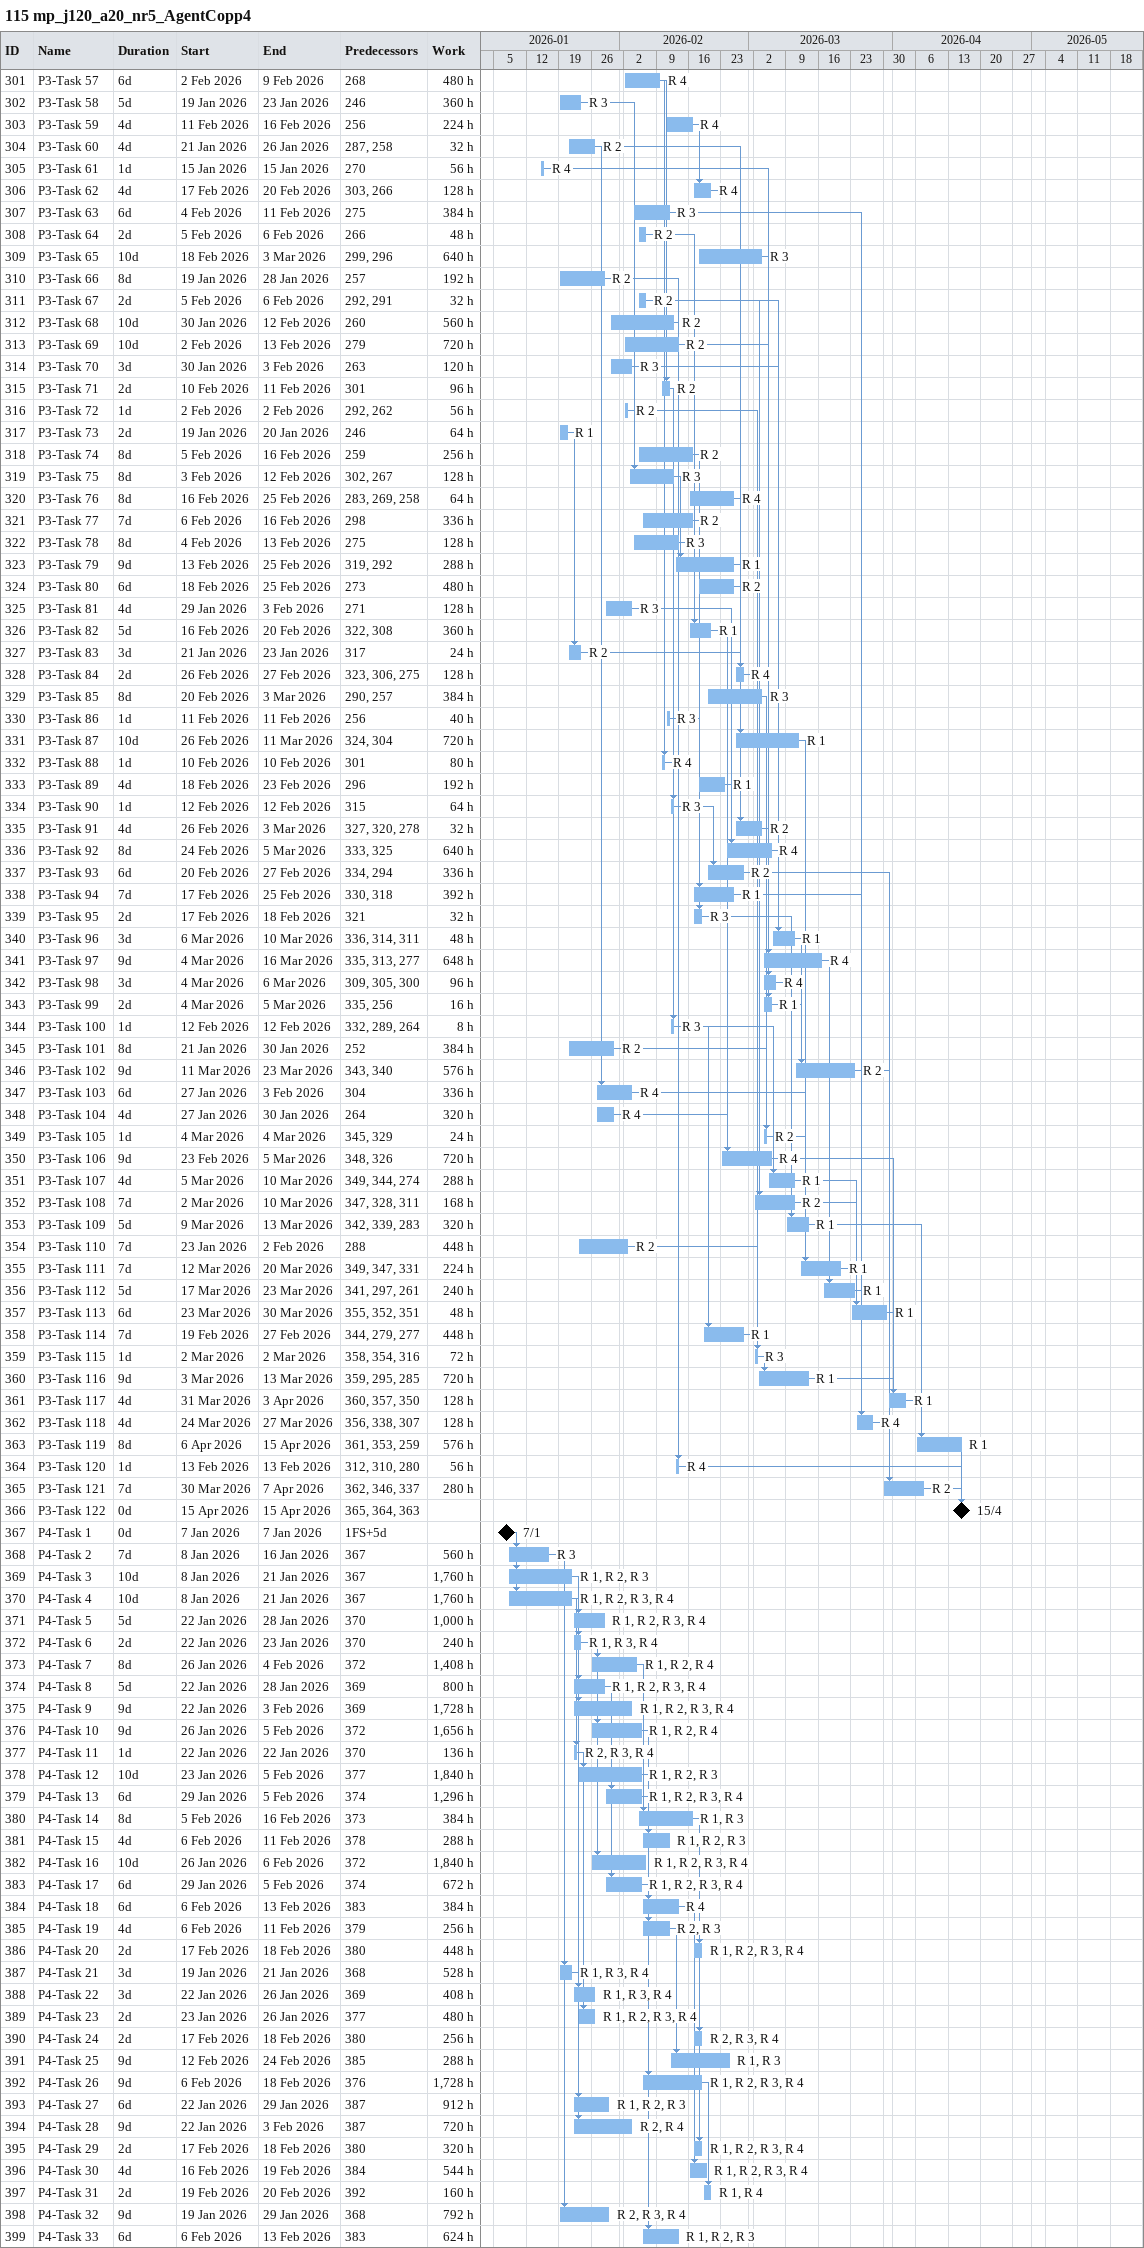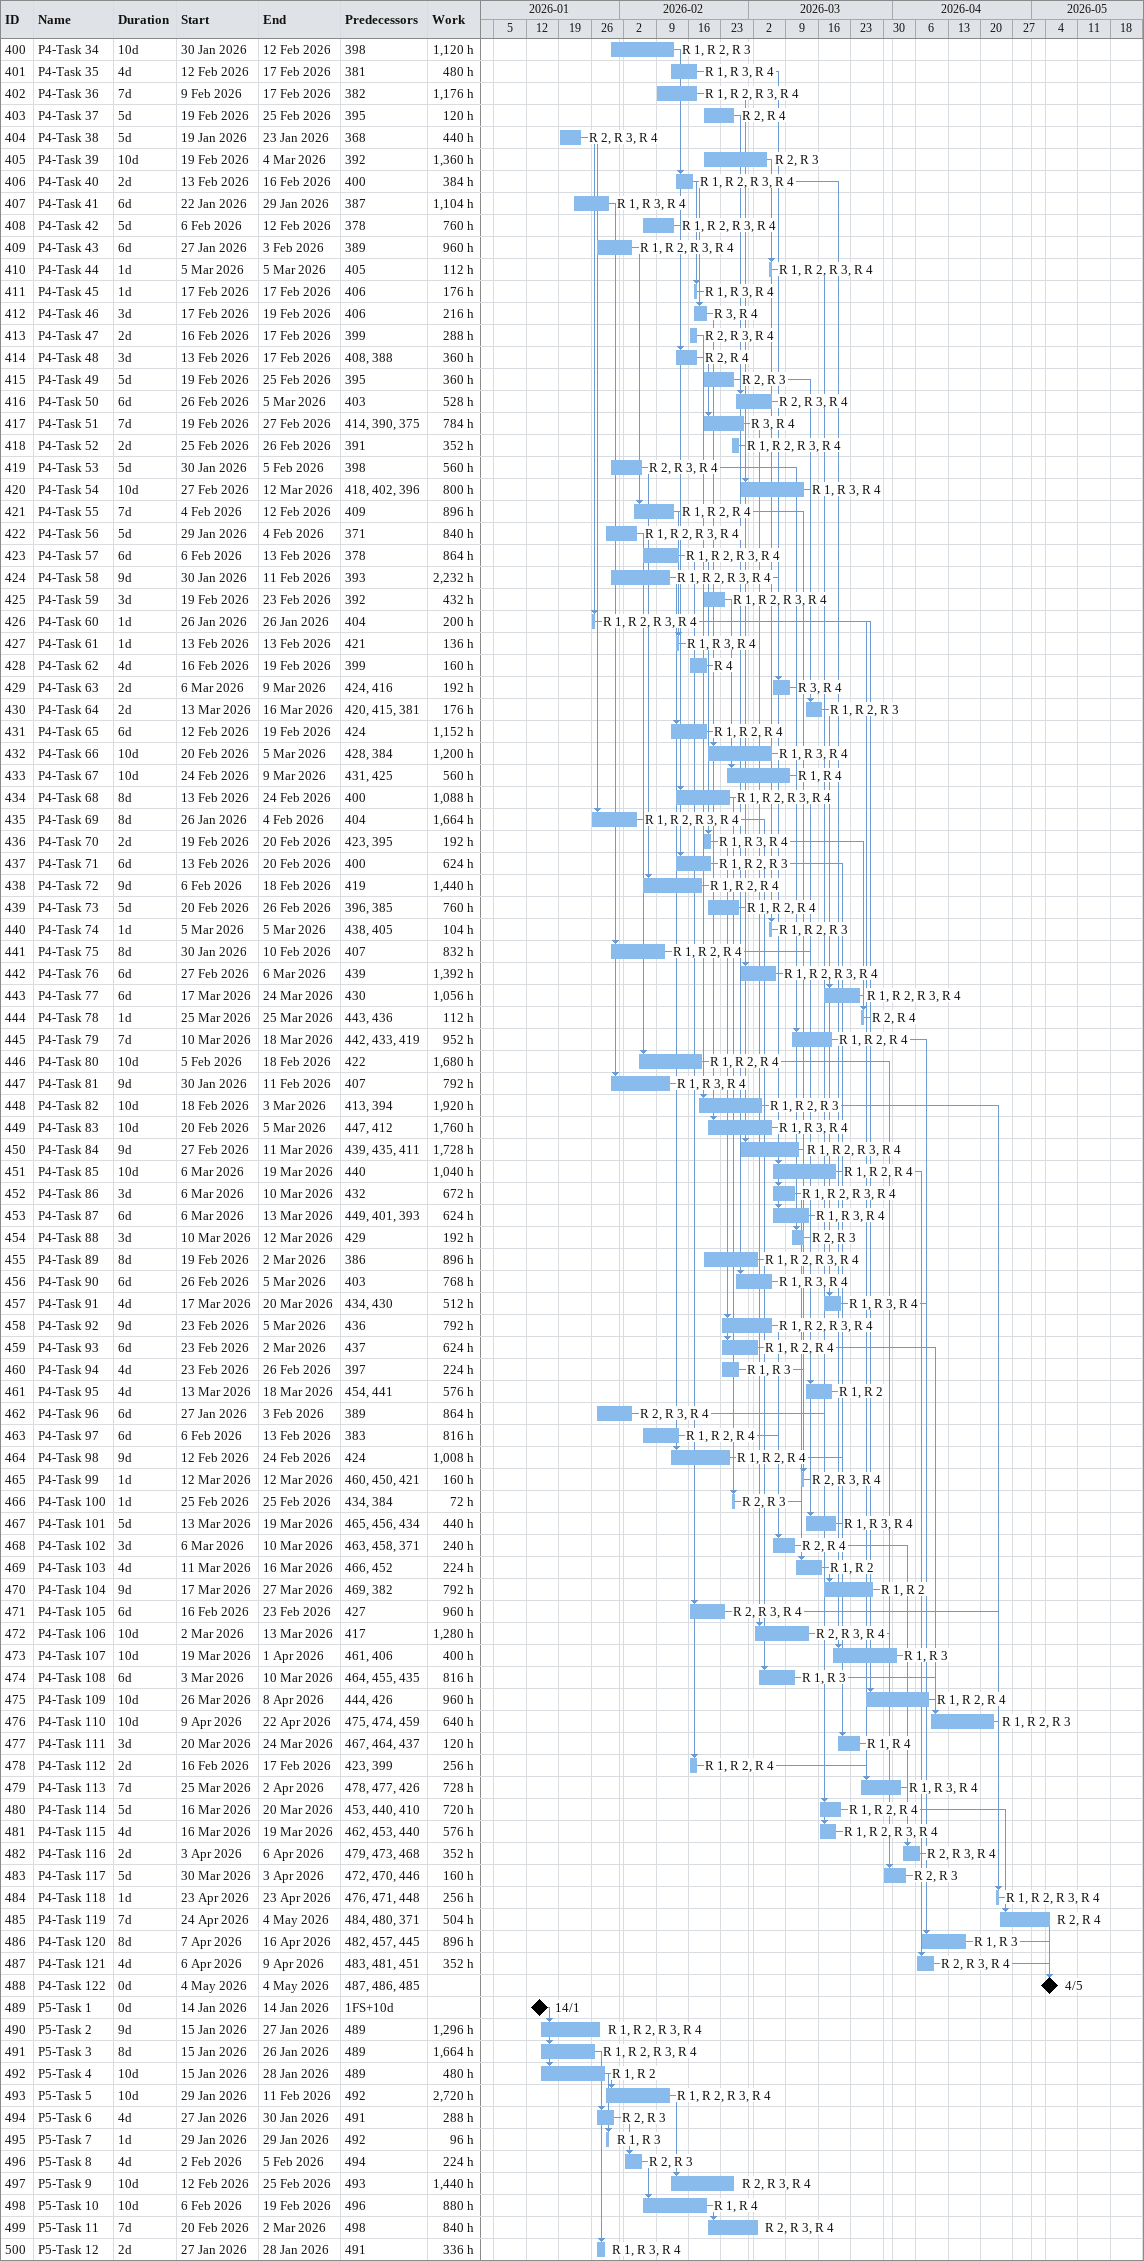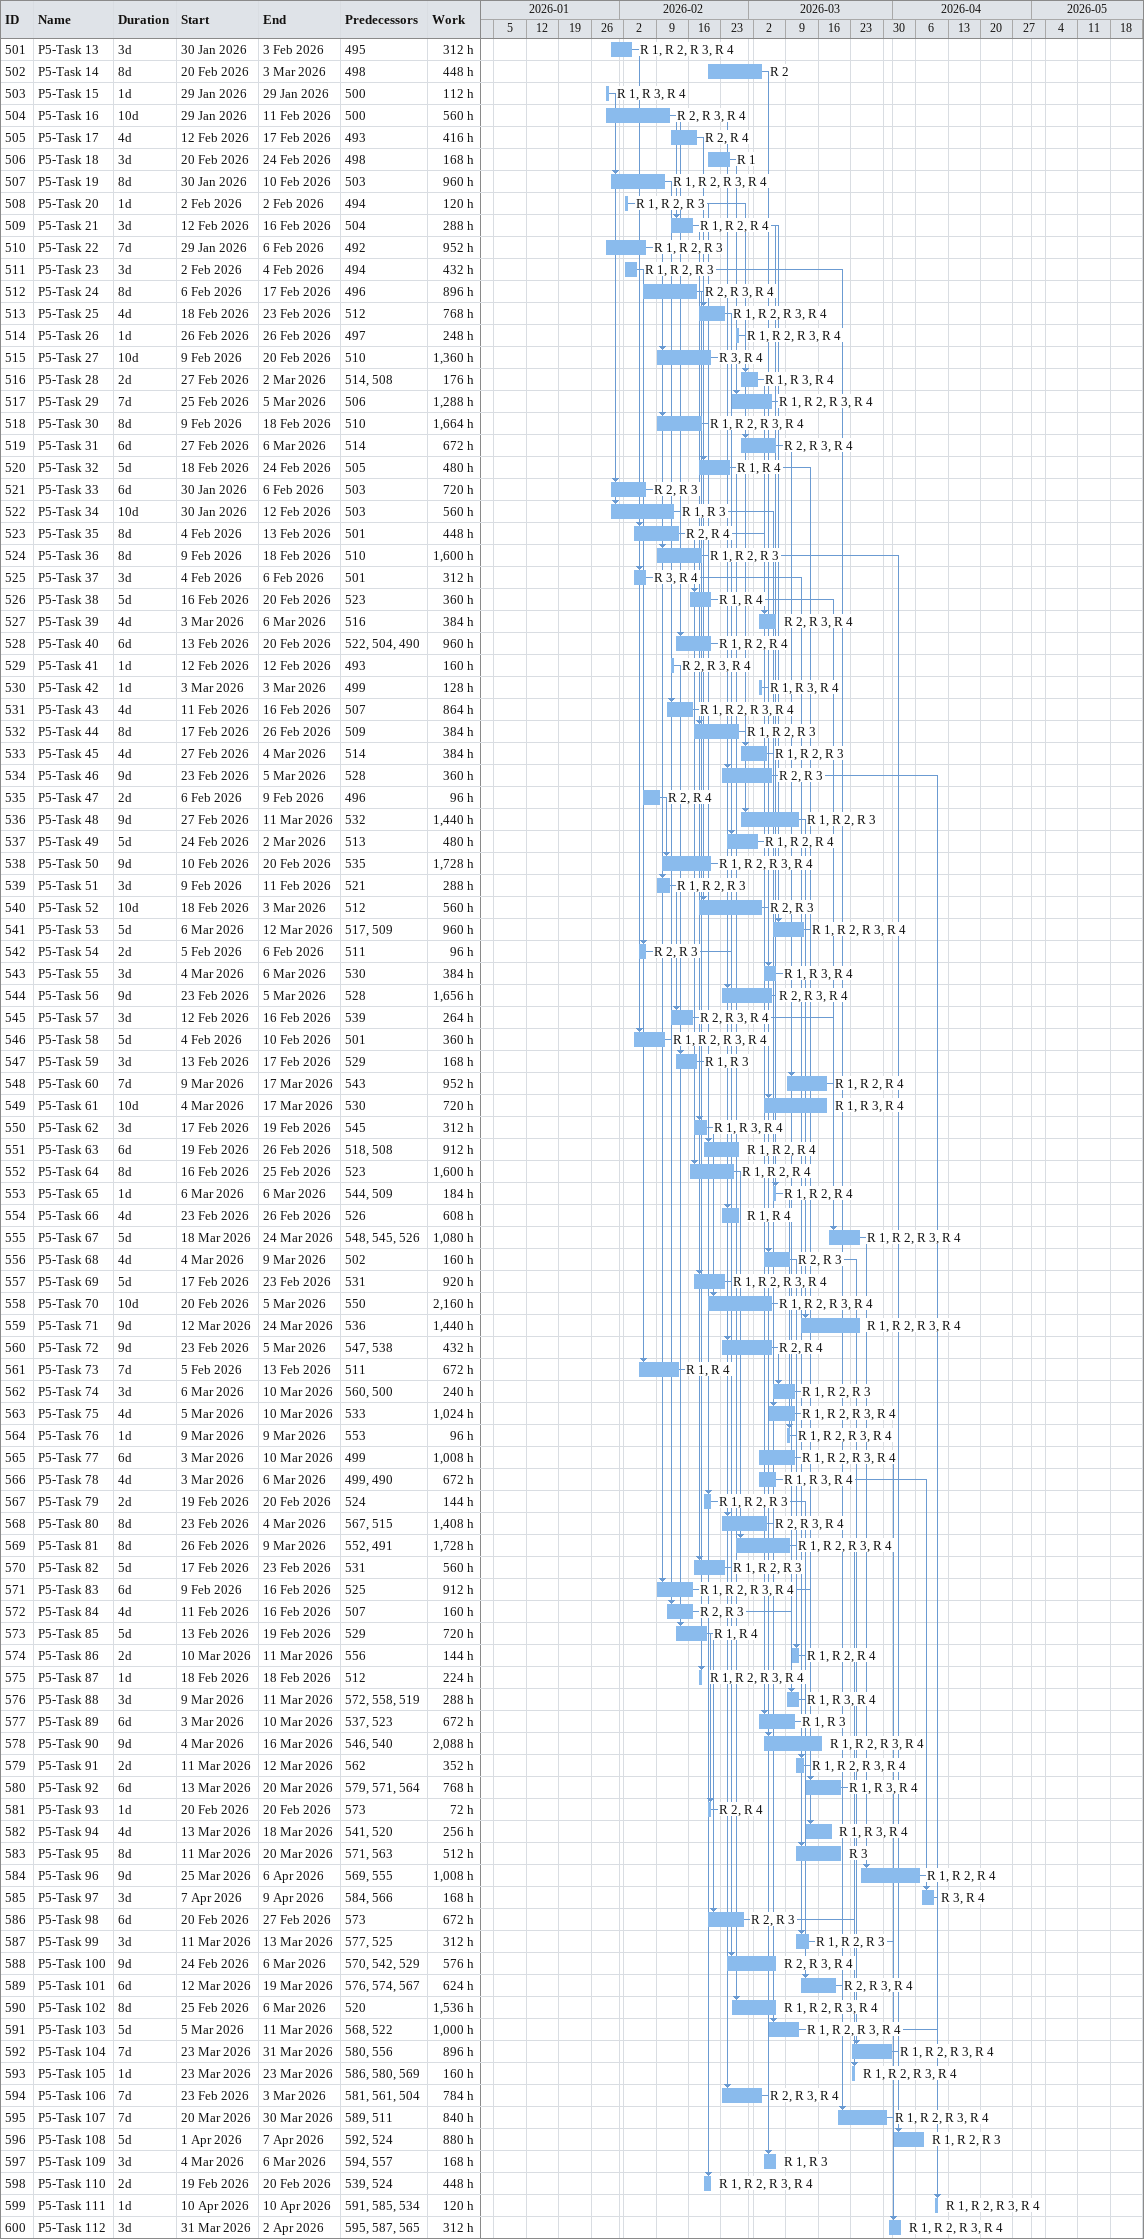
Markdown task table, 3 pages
115 mp_j120_a20_nr5_AgentCopp4

| ID | Task | Duration | Start | Finish | Predecessors | Resources | Work (h) |
|---|---|---|---|---|---|---|---|
| 301 | P3-Task 57 | 6d | 2026-02-02 | 2026-02-09 | 268 | R 4 | 480 |
| 302 | P3-Task 58 | 5d | 2026-01-19 | 2026-01-23 | 246 | R 3 | 360 |
| 303 | P3-Task 59 | 4d | 2026-02-11 | 2026-02-16 | 256 | R 4 | 224 |
| 304 | P3-Task 60 | 4d | 2026-01-21 | 2026-01-26 | 287, 258 | R 2 | 32 |
| 305 | P3-Task 61 | 1d | 2026-01-15 | 2026-01-15 | 270 | R 4 | 56 |
| 306 | P3-Task 62 | 4d | 2026-02-17 | 2026-02-20 | 303, 266 | R 4 | 128 |
| 307 | P3-Task 63 | 6d | 2026-02-04 | 2026-02-11 | 275 | R 3 | 384 |
| 308 | P3-Task 64 | 2d | 2026-02-05 | 2026-02-06 | 266 | R 2 | 48 |
| 309 | P3-Task 65 | 10d | 2026-02-18 | 2026-03-03 | 299, 296 | R 3 | 640 |
| 310 | P3-Task 66 | 8d | 2026-01-19 | 2026-01-28 | 257 | R 2 | 192 |
| 311 | P3-Task 67 | 2d | 2026-02-05 | 2026-02-06 | 292, 291 | R 2 | 32 |
| 312 | P3-Task 68 | 10d | 2026-01-30 | 2026-02-12 | 260 | R 2 | 560 |
| 313 | P3-Task 69 | 10d | 2026-02-02 | 2026-02-13 | 279 | R 2 | 720 |
| 314 | P3-Task 70 | 3d | 2026-01-30 | 2026-02-03 | 263 | R 3 | 120 |
| 315 | P3-Task 71 | 2d | 2026-02-10 | 2026-02-11 | 301 | R 2 | 96 |
| 316 | P3-Task 72 | 1d | 2026-02-02 | 2026-02-02 | 292, 262 | R 2 | 56 |
| 317 | P3-Task 73 | 2d | 2026-01-19 | 2026-01-20 | 246 | R 1 | 64 |
| 318 | P3-Task 74 | 8d | 2026-02-05 | 2026-02-16 | 259 | R 2 | 256 |
| 319 | P3-Task 75 | 8d | 2026-02-03 | 2026-02-12 | 302, 267 | R 3 | 128 |
| 320 | P3-Task 76 | 8d | 2026-02-16 | 2026-02-25 | 283, 269, 258 | R 4 | 64 |
| 321 | P3-Task 77 | 7d | 2026-02-06 | 2026-02-16 | 298 | R 2 | 336 |
| 322 | P3-Task 78 | 8d | 2026-02-04 | 2026-02-13 | 275 | R 3 | 128 |
| 323 | P3-Task 79 | 9d | 2026-02-13 | 2026-02-25 | 319, 292 | R 1 | 288 |
| 324 | P3-Task 80 | 6d | 2026-02-18 | 2026-02-25 | 273 | R 2 | 480 |
| 325 | P3-Task 81 | 4d | 2026-01-29 | 2026-02-03 | 271 | R 3 | 128 |
| 326 | P3-Task 82 | 5d | 2026-02-16 | 2026-02-20 | 322, 308 | R 1 | 360 |
| 327 | P3-Task 83 | 3d | 2026-01-21 | 2026-01-23 | 317 | R 2 | 24 |
| 328 | P3-Task 84 | 2d | 2026-02-26 | 2026-02-27 | 323, 306, 275 | R 4 | 128 |
| 329 | P3-Task 85 | 8d | 2026-02-20 | 2026-03-03 | 290, 257 | R 3 | 384 |
| 330 | P3-Task 86 | 1d | 2026-02-11 | 2026-02-11 | 256 | R 3 | 40 |
| 331 | P3-Task 87 | 10d | 2026-02-26 | 2026-03-11 | 324, 304 | R 1 | 720 |
| 332 | P3-Task 88 | 1d | 2026-02-10 | 2026-02-10 | 301 | R 4 | 80 |
| 333 | P3-Task 89 | 4d | 2026-02-18 | 2026-02-23 | 296 | R 1 | 192 |
| 334 | P3-Task 90 | 1d | 2026-02-12 | 2026-02-12 | 315 | R 3 | 64 |
| 335 | P3-Task 91 | 4d | 2026-02-26 | 2026-03-03 | 327, 320, 278 | R 2 | 32 |
| 336 | P3-Task 92 | 8d | 2026-02-24 | 2026-03-05 | 333, 325 | R 4 | 640 |
| 337 | P3-Task 93 | 6d | 2026-02-20 | 2026-02-27 | 334, 294 | R 2 | 336 |
| 338 | P3-Task 94 | 7d | 2026-02-17 | 2026-02-25 | 330, 318 | R 1 | 392 |
| 339 | P3-Task 95 | 2d | 2026-02-17 | 2026-02-18 | 321 | R 3 | 32 |
| 340 | P3-Task 96 | 3d | 2026-03-06 | 2026-03-10 | 336, 314, 311 | R 1 | 48 |
| 341 | P3-Task 97 | 9d | 2026-03-04 | 2026-03-16 | 335, 313, 277 | R 4 | 648 |
| 342 | P3-Task 98 | 3d | 2026-03-04 | 2026-03-06 | 309, 305, 300 | R 4 | 96 |
| 343 | P3-Task 99 | 2d | 2026-03-04 | 2026-03-05 | 335, 256 | R 1 | 16 |
| 344 | P3-Task 100 | 1d | 2026-02-12 | 2026-02-12 | 332, 289, 264 | R 3 | 8 |
| 345 | P3-Task 101 | 8d | 2026-01-21 | 2026-01-30 | 252 | R 2 | 384 |
| 346 | P3-Task 102 | 9d | 2026-03-11 | 2026-03-23 | 343, 340 | R 2 | 576 |
| 347 | P3-Task 103 | 6d | 2026-01-27 | 2026-02-03 | 304 | R 4 | 336 |
| 348 | P3-Task 104 | 4d | 2026-01-27 | 2026-01-30 | 264 | R 4 | 320 |
| 349 | P3-Task 105 | 1d | 2026-03-04 | 2026-03-04 | 345, 329 | R 2 | 24 |
| 350 | P3-Task 106 | 9d | 2026-02-23 | 2026-03-05 | 348, 326 | R 4 | 720 |
| 351 | P3-Task 107 | 4d | 2026-03-05 | 2026-03-10 | 349, 344, 274 | R 1 | 288 |
| 352 | P3-Task 108 | 7d | 2026-03-02 | 2026-03-10 | 347, 328, 311 | R 2 | 168 |
| 353 | P3-Task 109 | 5d | 2026-03-09 | 2026-03-13 | 342, 339, 283 | R 1 | 320 |
| 354 | P3-Task 110 | 7d | 2026-01-23 | 2026-02-02 | 288 | R 2 | 448 |
| 355 | P3-Task 111 | 7d | 2026-03-12 | 2026-03-20 | 349, 347, 331 | R 1 | 224 |
| 356 | P3-Task 112 | 5d | 2026-03-17 | 2026-03-23 | 341, 297, 261 | R 1 | 240 |
| 357 | P3-Task 113 | 6d | 2026-03-23 | 2026-03-30 | 355, 352, 351 | R 1 | 48 |
| 358 | P3-Task 114 | 7d | 2026-02-19 | 2026-02-27 | 344, 279, 277 | R 1 | 448 |
| 359 | P3-Task 115 | 1d | 2026-03-02 | 2026-03-02 | 358, 354, 316 | R 3 | 72 |
| 360 | P3-Task 116 | 9d | 2026-03-03 | 2026-03-13 | 359, 295, 285 | R 1 | 720 |
| 361 | P3-Task 117 | 4d | 2026-03-31 | 2026-04-03 | 360, 357, 350 | R 1 | 128 |
| 362 | P3-Task 118 | 4d | 2026-03-24 | 2026-03-27 | 356, 338, 307 | R 4 | 128 |
| 363 | P3-Task 119 | 8d | 2026-04-06 | 2026-04-15 | 361, 353, 259 | R 1 | 576 |
| 364 | P3-Task 120 | 1d | 2026-02-13 | 2026-02-13 | 312, 310, 280 | R 4 | 56 |
| 365 | P3-Task 121 | 7d | 2026-03-30 | 2026-04-07 | 362, 346, 337 | R 2 | 280 |
| 366 | P3-Task 122 | 0d | 2026-04-15 | 2026-04-15 | 365, 364, 363 |  |  |
| 367 | P4-Task 1 | 0d | 2026-01-07 | 2026-01-07 | 1FS+5d |  |  |
| 368 | P4-Task 2 | 7d | 2026-01-08 | 2026-01-16 | 367 | R 3 | 560 |
| 369 | P4-Task 3 | 10d | 2026-01-08 | 2026-01-21 | 367 | R 1, R 2, R 3 | 1760 |
| 370 | P4-Task 4 | 10d | 2026-01-08 | 2026-01-21 | 367 | R 1, R 2, R 3, R 4 | 1760 |
| 371 | P4-Task 5 | 5d | 2026-01-22 | 2026-01-28 | 370 | R 1, R 2, R 3, R 4 | 1000 |
| 372 | P4-Task 6 | 2d | 2026-01-22 | 2026-01-23 | 370 | R 1, R 3, R 4 | 240 |
| 373 | P4-Task 7 | 8d | 2026-01-26 | 2026-02-04 | 372 | R 1, R 2, R 4 | 1408 |
| 374 | P4-Task 8 | 5d | 2026-01-22 | 2026-01-28 | 369 | R 1, R 2, R 3, R 4 | 800 |
| 375 | P4-Task 9 | 9d | 2026-01-22 | 2026-02-03 | 369 | R 1, R 2, R 3, R 4 | 1728 |
| 376 | P4-Task 10 | 9d | 2026-01-26 | 2026-02-05 | 372 | R 1, R 2, R 4 | 1656 |
| 377 | P4-Task 11 | 1d | 2026-01-22 | 2026-01-22 | 370 | R 2, R 3, R 4 | 136 |
| 378 | P4-Task 12 | 10d | 2026-01-23 | 2026-02-05 | 377 | R 1, R 2, R 3 | 1840 |
| 379 | P4-Task 13 | 6d | 2026-01-29 | 2026-02-05 | 374 | R 1, R 2, R 3, R 4 | 1296 |
| 380 | P4-Task 14 | 8d | 2026-02-05 | 2026-02-16 | 373 | R 1, R 3 | 384 |
| 381 | P4-Task 15 | 4d | 2026-02-06 | 2026-02-11 | 378 | R 1, R 2, R 3 | 288 |
| 382 | P4-Task 16 | 10d | 2026-01-26 | 2026-02-06 | 372 | R 1, R 2, R 3, R 4 | 1840 |
| 383 | P4-Task 17 | 6d | 2026-01-29 | 2026-02-05 | 374 | R 1, R 2, R 3, R 4 | 672 |
| 384 | P4-Task 18 | 6d | 2026-02-06 | 2026-02-13 | 383 | R 4 | 384 |
| 385 | P4-Task 19 | 4d | 2026-02-06 | 2026-02-11 | 379 | R 2, R 3 | 256 |
| 386 | P4-Task 20 | 2d | 2026-02-17 | 2026-02-18 | 380 | R 1, R 2, R 3, R 4 | 448 |
| 387 | P4-Task 21 | 3d | 2026-01-19 | 2026-01-21 | 368 | R 1, R 3, R 4 | 528 |
| 388 | P4-Task 22 | 3d | 2026-01-22 | 2026-01-26 | 369 | R 1, R 3, R 4 | 408 |
| 389 | P4-Task 23 | 2d | 2026-01-23 | 2026-01-26 | 377 | R 1, R 2, R 3, R 4 | 480 |
| 390 | P4-Task 24 | 2d | 2026-02-17 | 2026-02-18 | 380 | R 2, R 3, R 4 | 256 |
| 391 | P4-Task 25 | 9d | 2026-02-12 | 2026-02-24 | 385 | R 1, R 3 | 288 |
| 392 | P4-Task 26 | 9d | 2026-02-06 | 2026-02-18 | 376 | R 1, R 2, R 3, R 4 | 1728 |
| 393 | P4-Task 27 | 6d | 2026-01-22 | 2026-01-29 | 387 | R 1, R 2, R 3 | 912 |
| 394 | P4-Task 28 | 9d | 2026-01-22 | 2026-02-03 | 387 | R 2, R 4 | 720 |
| 395 | P4-Task 29 | 2d | 2026-02-17 | 2026-02-18 | 380 | R 1, R 2, R 3, R 4 | 320 |
| 396 | P4-Task 30 | 4d | 2026-02-16 | 2026-02-19 | 384 | R 1, R 2, R 3, R 4 | 544 |
| 397 | P4-Task 31 | 2d | 2026-02-19 | 2026-02-20 | 392 | R 1, R 4 | 160 |
| 398 | P4-Task 32 | 9d | 2026-01-19 | 2026-01-29 | 368 | R 2, R 3, R 4 | 792 |
| 399 | P4-Task 33 | 6d | 2026-02-06 | 2026-02-13 | 383 | R 1, R 2, R 3 | 624 |
| 400 | P4-Task 34 | 10d | 2026-01-30 | 2026-02-12 | 398 | R 1, R 2, R 3 | 1120 |
| 401 | P4-Task 35 | 4d | 2026-02-12 | 2026-02-17 | 381 | R 1, R 3, R 4 | 480 |
| 402 | P4-Task 36 | 7d | 2026-02-09 | 2026-02-17 | 382 | R 1, R 2, R 3, R 4 | 1176 |
| 403 | P4-Task 37 | 5d | 2026-02-19 | 2026-02-25 | 395 | R 2, R 4 | 120 |
| 404 | P4-Task 38 | 5d | 2026-01-19 | 2026-01-23 | 368 | R 2, R 3, R 4 | 440 |
| 405 | P4-Task 39 | 10d | 2026-02-19 | 2026-03-04 | 392 | R 2, R 3 | 1360 |
| 406 | P4-Task 40 | 2d | 2026-02-13 | 2026-02-16 | 400 | R 1, R 2, R 3, R 4 | 384 |
| 407 | P4-Task 41 | 6d | 2026-01-22 | 2026-01-29 | 387 | R 1, R 3, R 4 | 1104 |
| 408 | P4-Task 42 | 5d | 2026-02-06 | 2026-02-12 | 378 | R 1, R 2, R 3, R 4 | 760 |
| 409 | P4-Task 43 | 6d | 2026-01-27 | 2026-02-03 | 389 | R 1, R 2, R 3, R 4 | 960 |
| 410 | P4-Task 44 | 1d | 2026-03-05 | 2026-03-05 | 405 | R 1, R 2, R 3, R 4 | 112 |
| 411 | P4-Task 45 | 1d | 2026-02-17 | 2026-02-17 | 406 | R 1, R 3, R 4 | 176 |
| 412 | P4-Task 46 | 3d | 2026-02-17 | 2026-02-19 | 406 | R 3, R 4 | 216 |
| 413 | P4-Task 47 | 2d | 2026-02-16 | 2026-02-17 | 399 | R 2, R 3, R 4 | 288 |
| 414 | P4-Task 48 | 3d | 2026-02-13 | 2026-02-17 | 408, 388 | R 2, R 4 | 360 |
| 415 | P4-Task 49 | 5d | 2026-02-19 | 2026-02-25 | 395 | R 2, R 3 | 360 |
| 416 | P4-Task 50 | 6d | 2026-02-26 | 2026-03-05 | 403 | R 2, R 3, R 4 | 528 |
| 417 | P4-Task 51 | 7d | 2026-02-19 | 2026-02-27 | 414, 390, 375 | R 3, R 4 | 784 |
| 418 | P4-Task 52 | 2d | 2026-02-25 | 2026-02-26 | 391 | R 1, R 2, R 3, R 4 | 352 |
| 419 | P4-Task 53 | 5d | 2026-01-30 | 2026-02-05 | 398 | R 2, R 3, R 4 | 560 |
| 420 | P4-Task 54 | 10d | 2026-02-27 | 2026-03-12 | 418, 402, 396 | R 1, R 3, R 4 | 800 |
| 421 | P4-Task 55 | 7d | 2026-02-04 | 2026-02-12 | 409 | R 1, R 2, R 4 | 896 |
| 422 | P4-Task 56 | 5d | 2026-01-29 | 2026-02-04 | 371 | R 1, R 2, R 3, R 4 | 840 |
| 423 | P4-Task 57 | 6d | 2026-02-06 | 2026-02-13 | 378 | R 1, R 2, R 3, R 4 | 864 |
| 424 | P4-Task 58 | 9d | 2026-01-30 | 2026-02-11 | 393 | R 1, R 2, R 3, R 4 | 2232 |
| 425 | P4-Task 59 | 3d | 2026-02-19 | 2026-02-23 | 392 | R 1, R 2, R 3, R 4 | 432 |
| 426 | P4-Task 60 | 1d | 2026-01-26 | 2026-01-26 | 404 | R 1, R 2, R 3, R 4 | 200 |
| 427 | P4-Task 61 | 1d | 2026-02-13 | 2026-02-13 | 421 | R 1, R 3, R 4 | 136 |
| 428 | P4-Task 62 | 4d | 2026-02-16 | 2026-02-19 | 399 | R 4 | 160 |
| 429 | P4-Task 63 | 2d | 2026-03-06 | 2026-03-09 | 424, 416 | R 3, R 4 | 192 |
| 430 | P4-Task 64 | 2d | 2026-03-13 | 2026-03-16 | 420, 415, 381 | R 1, R 2, R 3 | 176 |
| 431 | P4-Task 65 | 6d | 2026-02-12 | 2026-02-19 | 424 | R 1, R 2, R 4 | 1152 |
| 432 | P4-Task 66 | 10d | 2026-02-20 | 2026-03-05 | 428, 384 | R 1, R 3, R 4 | 1200 |
| 433 | P4-Task 67 | 10d | 2026-02-24 | 2026-03-09 | 431, 425 | R 1, R 4 | 560 |
| 434 | P4-Task 68 | 8d | 2026-02-13 | 2026-02-24 | 400 | R 1, R 2, R 3, R 4 | 1088 |
| 435 | P4-Task 69 | 8d | 2026-01-26 | 2026-02-04 | 404 | R 1, R 2, R 3, R 4 | 1664 |
| 436 | P4-Task 70 | 2d | 2026-02-19 | 2026-02-20 | 423, 395 | R 1, R 3, R 4 | 192 |
| 437 | P4-Task 71 | 6d | 2026-02-13 | 2026-02-20 | 400 | R 1, R 2, R 3 | 624 |
| 438 | P4-Task 72 | 9d | 2026-02-06 | 2026-02-18 | 419 | R 1, R 2, R 4 | 1440 |
| 439 | P4-Task 73 | 5d | 2026-02-20 | 2026-02-26 | 396, 385 | R 1, R 2, R 4 | 760 |
| 440 | P4-Task 74 | 1d | 2026-03-05 | 2026-03-05 | 438, 405 | R 1, R 2, R 3 | 104 |
| 441 | P4-Task 75 | 8d | 2026-01-30 | 2026-02-10 | 407 | R 1, R 2, R 4 | 832 |
| 442 | P4-Task 76 | 6d | 2026-02-27 | 2026-03-06 | 439 | R 1, R 2, R 3, R 4 | 1392 |
| 443 | P4-Task 77 | 6d | 2026-03-17 | 2026-03-24 | 430 | R 1, R 2, R 3, R 4 | 1056 |
| 444 | P4-Task 78 | 1d | 2026-03-25 | 2026-03-25 | 443, 436 | R 2, R 4 | 112 |
| 445 | P4-Task 79 | 7d | 2026-03-10 | 2026-03-18 | 442, 433, 419 | R 1, R 2, R 4 | 952 |
| 446 | P4-Task 80 | 10d | 2026-02-05 | 2026-02-18 | 422 | R 1, R 2, R 4 | 1680 |
| 447 | P4-Task 81 | 9d | 2026-01-30 | 2026-02-11 | 407 | R 1, R 3, R 4 | 792 |
| 448 | P4-Task 82 | 10d | 2026-02-18 | 2026-03-03 | 413, 394 | R 1, R 2, R 3 | 1920 |
| 449 | P4-Task 83 | 10d | 2026-02-20 | 2026-03-05 | 447, 412 | R 1, R 3, R 4 | 1760 |
| 450 | P4-Task 84 | 9d | 2026-02-27 | 2026-03-11 | 439, 435, 411 | R 1, R 2, R 3, R 4 | 1728 |
| 451 | P4-Task 85 | 10d | 2026-03-06 | 2026-03-19 | 440 | R 1, R 2, R 4 | 1040 |
| 452 | P4-Task 86 | 3d | 2026-03-06 | 2026-03-10 | 432 | R 1, R 2, R 3, R 4 | 672 |
| 453 | P4-Task 87 | 6d | 2026-03-06 | 2026-03-13 | 449, 401, 393 | R 1, R 3, R 4 | 624 |
| 454 | P4-Task 88 | 3d | 2026-03-10 | 2026-03-12 | 429 | R 2, R 3 | 192 |
| 455 | P4-Task 89 | 8d | 2026-02-19 | 2026-03-02 | 386 | R 1, R 2, R 3, R 4 | 896 |
| 456 | P4-Task 90 | 6d | 2026-02-26 | 2026-03-05 | 403 | R 1, R 3, R 4 | 768 |
| 457 | P4-Task 91 | 4d | 2026-03-17 | 2026-03-20 | 434, 430 | R 1, R 3, R 4 | 512 |
| 458 | P4-Task 92 | 9d | 2026-02-23 | 2026-03-05 | 436 | R 1, R 2, R 3, R 4 | 792 |
| 459 | P4-Task 93 | 6d | 2026-02-23 | 2026-03-02 | 437 | R 1, R 2, R 4 | 624 |
| 460 | P4-Task 94 | 4d | 2026-02-23 | 2026-02-26 | 397 | R 1, R 3 | 224 |
| 461 | P4-Task 95 | 4d | 2026-03-13 | 2026-03-18 | 454, 441 | R 1, R 2 | 576 |
| 462 | P4-Task 96 | 6d | 2026-01-27 | 2026-02-03 | 389 | R 2, R 3, R 4 | 864 |
| 463 | P4-Task 97 | 6d | 2026-02-06 | 2026-02-13 | 383 | R 1, R 2, R 4 | 816 |
| 464 | P4-Task 98 | 9d | 2026-02-12 | 2026-02-24 | 424 | R 1, R 2, R 4 | 1008 |
| 465 | P4-Task 99 | 1d | 2026-03-12 | 2026-03-12 | 460, 450, 421 | R 2, R 3, R 4 | 160 |
| 466 | P4-Task 100 | 1d | 2026-02-25 | 2026-02-25 | 434, 384 | R 2, R 3 | 72 |
| 467 | P4-Task 101 | 5d | 2026-03-13 | 2026-03-19 | 465, 456, 434 | R 1, R 3, R 4 | 440 |
| 468 | P4-Task 102 | 3d | 2026-03-06 | 2026-03-10 | 463, 458, 371 | R 2, R 4 | 240 |
| 469 | P4-Task 103 | 4d | 2026-03-11 | 2026-03-16 | 466, 452 | R 1, R 2 | 224 |
| 470 | P4-Task 104 | 9d | 2026-03-17 | 2026-03-27 | 469, 382 | R 1, R 2 | 792 |
| 471 | P4-Task 105 | 6d | 2026-02-16 | 2026-02-23 | 427 | R 2, R 3, R 4 | 960 |
| 472 | P4-Task 106 | 10d | 2026-03-02 | 2026-03-13 | 417 | R 2, R 3, R 4 | 1280 |
| 473 | P4-Task 107 | 10d | 2026-03-19 | 2026-04-01 | 461, 406 | R 1, R 3 | 400 |
| 474 | P4-Task 108 | 6d | 2026-03-03 | 2026-03-10 | 464, 455, 435 | R 1, R 3 | 816 |
| 475 | P4-Task 109 | 10d | 2026-03-26 | 2026-04-08 | 444, 426 | R 1, R 2, R 4 | 960 |
| 476 | P4-Task 110 | 10d | 2026-04-09 | 2026-04-22 | 475, 474, 459 | R 1, R 2, R 3 | 640 |
| 477 | P4-Task 111 | 3d | 2026-03-20 | 2026-03-24 | 467, 464, 437 | R 1, R 4 | 120 |
| 478 | P4-Task 112 | 2d | 2026-02-16 | 2026-02-17 | 423, 399 | R 1, R 2, R 4 | 256 |
| 479 | P4-Task 113 | 7d | 2026-03-25 | 2026-04-02 | 478, 477, 426 | R 1, R 3, R 4 | 728 |
| 480 | P4-Task 114 | 5d | 2026-03-16 | 2026-03-20 | 453, 440, 410 | R 1, R 2, R 4 | 720 |
| 481 | P4-Task 115 | 4d | 2026-03-16 | 2026-03-19 | 462, 453, 440 | R 1, R 2, R 3, R 4 | 576 |
| 482 | P4-Task 116 | 2d | 2026-04-03 | 2026-04-06 | 479, 473, 468 | R 2, R 3, R 4 | 352 |
| 483 | P4-Task 117 | 5d | 2026-03-30 | 2026-04-03 | 472, 470, 446 | R 2, R 3 | 160 |
| 484 | P4-Task 118 | 1d | 2026-04-23 | 2026-04-23 | 476, 471, 448 | R 1, R 2, R 3, R 4 | 256 |
| 485 | P4-Task 119 | 7d | 2026-04-24 | 2026-05-04 | 484, 480, 371 | R 2, R 4 | 504 |
| 486 | P4-Task 120 | 8d | 2026-04-07 | 2026-04-16 | 482, 457, 445 | R 1, R 3 | 896 |
| 487 | P4-Task 121 | 4d | 2026-04-06 | 2026-04-09 | 483, 481, 451 | R 2, R 3, R 4 | 352 |
| 488 | P4-Task 122 | 0d | 2026-05-04 | 2026-05-04 | 487, 486, 485 |  |  |
| 489 | P5-Task 1 | 0d | 2026-01-14 | 2026-01-14 | 1FS+10d |  |  |
| 490 | P5-Task 2 | 9d | 2026-01-15 | 2026-01-27 | 489 | R 1, R 2, R 3, R 4 | 1296 |
| 491 | P5-Task 3 | 8d | 2026-01-15 | 2026-01-26 | 489 | R 1, R 2, R 3, R 4 | 1664 |
| 492 | P5-Task 4 | 10d | 2026-01-15 | 2026-01-28 | 489 | R 1, R 2 | 480 |
| 493 | P5-Task 5 | 10d | 2026-01-29 | 2026-02-11 | 492 | R 1, R 2, R 3, R 4 | 2720 |
| 494 | P5-Task 6 | 4d | 2026-01-27 | 2026-01-30 | 491 | R 2, R 3 | 288 |
| 495 | P5-Task 7 | 1d | 2026-01-29 | 2026-01-29 | 492 | R 1, R 3 | 96 |
| 496 | P5-Task 8 | 4d | 2026-02-02 | 2026-02-05 | 494 | R 2, R 3 | 224 |
| 497 | P5-Task 9 | 10d | 2026-02-12 | 2026-02-25 | 493 | R 2, R 3, R 4 | 1440 |
| 498 | P5-Task 10 | 10d | 2026-02-06 | 2026-02-19 | 496 | R 1, R 4 | 880 |
| 499 | P5-Task 11 | 7d | 2026-02-20 | 2026-03-02 | 498 | R 2, R 3, R 4 | 840 |
| 500 | P5-Task 12 | 2d | 2026-01-27 | 2026-01-28 | 491 | R 1, R 3, R 4 | 336 |
| 501 | P5-Task 13 | 3d | 2026-01-30 | 2026-02-03 | 495 | R 1, R 2, R 3, R 4 | 312 |
| 502 | P5-Task 14 | 8d | 2026-02-20 | 2026-03-03 | 498 | R 2 | 448 |
| 503 | P5-Task 15 | 1d | 2026-01-29 | 2026-01-29 | 500 | R 1, R 3, R 4 | 112 |
| 504 | P5-Task 16 | 10d | 2026-01-29 | 2026-02-11 | 500 | R 2, R 3, R 4 | 560 |
| 505 | P5-Task 17 | 4d | 2026-02-12 | 2026-02-17 | 493 | R 2, R 4 | 416 |
| 506 | P5-Task 18 | 3d | 2026-02-20 | 2026-02-24 | 498 | R 1 | 168 |
| 507 | P5-Task 19 | 8d | 2026-01-30 | 2026-02-10 | 503 | R 1, R 2, R 3, R 4 | 960 |
| 508 | P5-Task 20 | 1d | 2026-02-02 | 2026-02-02 | 494 | R 1, R 2, R 3 | 120 |
| 509 | P5-Task 21 | 3d | 2026-02-12 | 2026-02-16 | 504 | R 1, R 2, R 4 | 288 |
| 510 | P5-Task 22 | 7d | 2026-01-29 | 2026-02-06 | 492 | R 1, R 2, R 3 | 952 |
| 511 | P5-Task 23 | 3d | 2026-02-02 | 2026-02-04 | 494 | R 1, R 2, R 3 | 432 |
| 512 | P5-Task 24 | 8d | 2026-02-06 | 2026-02-17 | 496 | R 2, R 3, R 4 | 896 |
| 513 | P5-Task 25 | 4d | 2026-02-18 | 2026-02-23 | 512 | R 1, R 2, R 3, R 4 | 768 |
| 514 | P5-Task 26 | 1d | 2026-02-26 | 2026-02-26 | 497 | R 1, R 2, R 3, R 4 | 248 |
| 515 | P5-Task 27 | 10d | 2026-02-09 | 2026-02-20 | 510 | R 3, R 4 | 1360 |
| 516 | P5-Task 28 | 2d | 2026-02-27 | 2026-03-02 | 514, 508 | R 1, R 3, R 4 | 176 |
| 517 | P5-Task 29 | 7d | 2026-02-25 | 2026-03-05 | 506 | R 1, R 2, R 3, R 4 | 1288 |
| 518 | P5-Task 30 | 8d | 2026-02-09 | 2026-02-18 | 510 | R 1, R 2, R 3, R 4 | 1664 |
| 519 | P5-Task 31 | 6d | 2026-02-27 | 2026-03-06 | 514 | R 2, R 3, R 4 | 672 |
| 520 | P5-Task 32 | 5d | 2026-02-18 | 2026-02-24 | 505 | R 1, R 4 | 480 |
| 521 | P5-Task 33 | 6d | 2026-01-30 | 2026-02-06 | 503 | R 2, R 3 | 720 |
| 522 | P5-Task 34 | 10d | 2026-01-30 | 2026-02-12 | 503 | R 1, R 3 | 560 |
| 523 | P5-Task 35 | 8d | 2026-02-04 | 2026-02-13 | 501 | R 2, R 4 | 448 |
| 524 | P5-Task 36 | 8d | 2026-02-09 | 2026-02-18 | 510 | R 1, R 2, R 3 | 1600 |
| 525 | P5-Task 37 | 3d | 2026-02-04 | 2026-02-06 | 501 | R 3, R 4 | 312 |
| 526 | P5-Task 38 | 5d | 2026-02-16 | 2026-02-20 | 523 | R 1, R 4 | 360 |
| 527 | P5-Task 39 | 4d | 2026-03-03 | 2026-03-06 | 516 | R 2, R 3, R 4 | 384 |
| 528 | P5-Task 40 | 6d | 2026-02-13 | 2026-02-20 | 522, 504, 490 | R 1, R 2, R 4 | 960 |
| 529 | P5-Task 41 | 1d | 2026-02-12 | 2026-02-12 | 493 | R 2, R 3, R 4 | 160 |
| 530 | P5-Task 42 | 1d | 2026-03-03 | 2026-03-03 | 499 | R 1, R 3, R 4 | 128 |
| 531 | P5-Task 43 | 4d | 2026-02-11 | 2026-02-16 | 507 | R 1, R 2, R 3, R 4 | 864 |
| 532 | P5-Task 44 | 8d | 2026-02-17 | 2026-02-26 | 509 | R 1, R 2, R 3 | 384 |
| 533 | P5-Task 45 | 4d | 2026-02-27 | 2026-03-04 | 514 | R 1, R 2, R 3 | 384 |
| 534 | P5-Task 46 | 9d | 2026-02-23 | 2026-03-05 | 528 | R 2, R 3 | 360 |
| 535 | P5-Task 47 | 2d | 2026-02-06 | 2026-02-09 | 496 | R 2, R 4 | 96 |
| 536 | P5-Task 48 | 9d | 2026-02-27 | 2026-03-11 | 532 | R 1, R 2, R 3 | 1440 |
| 537 | P5-Task 49 | 5d | 2026-02-24 | 2026-03-02 | 513 | R 1, R 2, R 4 | 480 |
| 538 | P5-Task 50 | 9d | 2026-02-10 | 2026-02-20 | 535 | R 1, R 2, R 3, R 4 | 1728 |
| 539 | P5-Task 51 | 3d | 2026-02-09 | 2026-02-11 | 521 | R 1, R 2, R 3 | 288 |
| 540 | P5-Task 52 | 10d | 2026-02-18 | 2026-03-03 | 512 | R 2, R 3 | 560 |
| 541 | P5-Task 53 | 5d | 2026-03-06 | 2026-03-12 | 517, 509 | R 1, R 2, R 3, R 4 | 960 |
| 542 | P5-Task 54 | 2d | 2026-02-05 | 2026-02-06 | 511 | R 2, R 3 | 96 |
| 543 | P5-Task 55 | 3d | 2026-03-04 | 2026-03-06 | 530 | R 1, R 3, R 4 | 384 |
| 544 | P5-Task 56 | 9d | 2026-02-23 | 2026-03-05 | 528 | R 2, R 3, R 4 | 1656 |
| 545 | P5-Task 57 | 3d | 2026-02-12 | 2026-02-16 | 539 | R 2, R 3, R 4 | 264 |
| 546 | P5-Task 58 | 5d | 2026-02-04 | 2026-02-10 | 501 | R 1, R 2, R 3, R 4 | 360 |
| 547 | P5-Task 59 | 3d | 2026-02-13 | 2026-02-17 | 529 | R 1, R 3 | 168 |
| 548 | P5-Task 60 | 7d | 2026-03-09 | 2026-03-17 | 543 | R 1, R 2, R 4 | 952 |
| 549 | P5-Task 61 | 10d | 2026-03-04 | 2026-03-17 | 530 | R 1, R 3, R 4 | 720 |
| 550 | P5-Task 62 | 3d | 2026-02-17 | 2026-02-19 | 545 | R 1, R 3, R 4 | 312 |
| 551 | P5-Task 63 | 6d | 2026-02-19 | 2026-02-26 | 518, 508 | R 1, R 2, R 4 | 912 |
| 552 | P5-Task 64 | 8d | 2026-02-16 | 2026-02-25 | 523 | R 1, R 2, R 4 | 1600 |
| 553 | P5-Task 65 | 1d | 2026-03-06 | 2026-03-06 | 544, 509 | R 1, R 2, R 4 | 184 |
| 554 | P5-Task 66 | 4d | 2026-02-23 | 2026-02-26 | 526 | R 1, R 4 | 608 |
| 555 | P5-Task 67 | 5d | 2026-03-18 | 2026-03-24 | 548, 545, 526 | R 1, R 2, R 3, R 4 | 1080 |
| 556 | P5-Task 68 | 4d | 2026-03-04 | 2026-03-09 | 502 | R 2, R 3 | 160 |
| 557 | P5-Task 69 | 5d | 2026-02-17 | 2026-02-23 | 531 | R 1, R 2, R 3, R 4 | 920 |
| 558 | P5-Task 70 | 10d | 2026-02-20 | 2026-03-05 | 550 | R 1, R 2, R 3, R 4 | 2160 |
| 559 | P5-Task 71 | 9d | 2026-03-12 | 2026-03-24 | 536 | R 1, R 2, R 3, R 4 | 1440 |
| 560 | P5-Task 72 | 9d | 2026-02-23 | 2026-03-05 | 547, 538 | R 2, R 4 | 432 |
| 561 | P5-Task 73 | 7d | 2026-02-05 | 2026-02-13 | 511 | R 1, R 4 | 672 |
| 562 | P5-Task 74 | 3d | 2026-03-06 | 2026-03-10 | 560, 500 | R 1, R 2, R 3 | 240 |
| 563 | P5-Task 75 | 4d | 2026-03-05 | 2026-03-10 | 533 | R 1, R 2, R 3, R 4 | 1024 |
| 564 | P5-Task 76 | 1d | 2026-03-09 | 2026-03-09 | 553 | R 1, R 2, R 3, R 4 | 96 |
| 565 | P5-Task 77 | 6d | 2026-03-03 | 2026-03-10 | 499 | R 1, R 2, R 3, R 4 | 1008 |
| 566 | P5-Task 78 | 4d | 2026-03-03 | 2026-03-06 | 499, 490 | R 1, R 3, R 4 | 672 |
| 567 | P5-Task 79 | 2d | 2026-02-19 | 2026-02-20 | 524 | R 1, R 2, R 3 | 144 |
| 568 | P5-Task 80 | 8d | 2026-02-23 | 2026-03-04 | 567, 515 | R 2, R 3, R 4 | 1408 |
| 569 | P5-Task 81 | 8d | 2026-02-26 | 2026-03-09 | 552, 491 | R 1, R 2, R 3, R 4 | 1728 |
| 570 | P5-Task 82 | 5d | 2026-02-17 | 2026-02-23 | 531 | R 1, R 2, R 3 | 560 |
| 571 | P5-Task 83 | 6d | 2026-02-09 | 2026-02-16 | 525 | R 1, R 2, R 3, R 4 | 912 |
| 572 | P5-Task 84 | 4d | 2026-02-11 | 2026-02-16 | 507 | R 2, R 3 | 160 |
| 573 | P5-Task 85 | 5d | 2026-02-13 | 2026-02-19 | 529 | R 1, R 4 | 720 |
| 574 | P5-Task 86 | 2d | 2026-03-10 | 2026-03-11 | 556 | R 1, R 2, R 4 | 144 |
| 575 | P5-Task 87 | 1d | 2026-02-18 | 2026-02-18 | 512 | R 1, R 2, R 3, R 4 | 224 |
| 576 | P5-Task 88 | 3d | 2026-03-09 | 2026-03-11 | 572, 558, 519 | R 1, R 3, R 4 | 288 |
| 577 | P5-Task 89 | 6d | 2026-03-03 | 2026-03-10 | 537, 523 | R 1, R 3 | 672 |
| 578 | P5-Task 90 | 9d | 2026-03-04 | 2026-03-16 | 546, 540 | R 1, R 2, R 3, R 4 | 2088 |
| 579 | P5-Task 91 | 2d | 2026-03-11 | 2026-03-12 | 562 | R 1, R 2, R 3, R 4 | 352 |
| 580 | P5-Task 92 | 6d | 2026-03-13 | 2026-03-20 | 579, 571, 564 | R 1, R 3, R 4 | 768 |
| 581 | P5-Task 93 | 1d | 2026-02-20 | 2026-02-20 | 573 | R 2, R 4 | 72 |
| 582 | P5-Task 94 | 4d | 2026-03-13 | 2026-03-18 | 541, 520 | R 1, R 3, R 4 | 256 |
| 583 | P5-Task 95 | 8d | 2026-03-11 | 2026-03-20 | 571, 563 | R 3 | 512 |
| 584 | P5-Task 96 | 9d | 2026-03-25 | 2026-04-06 | 569, 555 | R 1, R 2, R 4 | 1008 |
| 585 | P5-Task 97 | 3d | 2026-04-07 | 2026-04-09 | 584, 566 | R 3, R 4 | 168 |
| 586 | P5-Task 98 | 6d | 2026-02-20 | 2026-02-27 | 573 | R 2, R 3 | 672 |
| 587 | P5-Task 99 | 3d | 2026-03-11 | 2026-03-13 | 577, 525 | R 1, R 2, R 3 | 312 |
| 588 | P5-Task 100 | 9d | 2026-02-24 | 2026-03-06 | 570, 542, 529 | R 2, R 3, R 4 | 576 |
| 589 | P5-Task 101 | 6d | 2026-03-12 | 2026-03-19 | 576, 574, 567 | R 2, R 3, R 4 | 624 |
| 590 | P5-Task 102 | 8d | 2026-02-25 | 2026-03-06 | 520 | R 1, R 2, R 3, R 4 | 1536 |
| 591 | P5-Task 103 | 5d | 2026-03-05 | 2026-03-11 | 568, 522 | R 1, R 2, R 3, R 4 | 1000 |
| 592 | P5-Task 104 | 7d | 2026-03-23 | 2026-03-31 | 580, 556 | R 1, R 2, R 3, R 4 | 896 |
| 593 | P5-Task 105 | 1d | 2026-03-23 | 2026-03-23 | 586, 580, 569 | R 1, R 2, R 3, R 4 | 160 |
| 594 | P5-Task 106 | 7d | 2026-02-23 | 2026-03-03 | 581, 561, 504 | R 2, R 3, R 4 | 784 |
| 595 | P5-Task 107 | 7d | 2026-03-20 | 2026-03-30 | 589, 511 | R 1, R 2, R 3, R 4 | 840 |
| 596 | P5-Task 108 | 5d | 2026-04-01 | 2026-04-07 | 592, 524 | R 1, R 2, R 3 | 880 |
| 597 | P5-Task 109 | 3d | 2026-03-04 | 2026-03-06 | 594, 557 | R 1, R 3 | 168 |
| 598 | P5-Task 110 | 2d | 2026-02-19 | 2026-02-20 | 539, 524 | R 1, R 2, R 3, R 4 | 448 |
| 599 | P5-Task 111 | 1d | 2026-04-10 | 2026-04-10 | 591, 585, 534 | R 1, R 2, R 3, R 4 | 120 |
| 600 | P5-Task 112 | 3d | 2026-03-31 | 2026-04-02 | 595, 587, 565 | R 1, R 2, R 3, R 4 | 312 |
